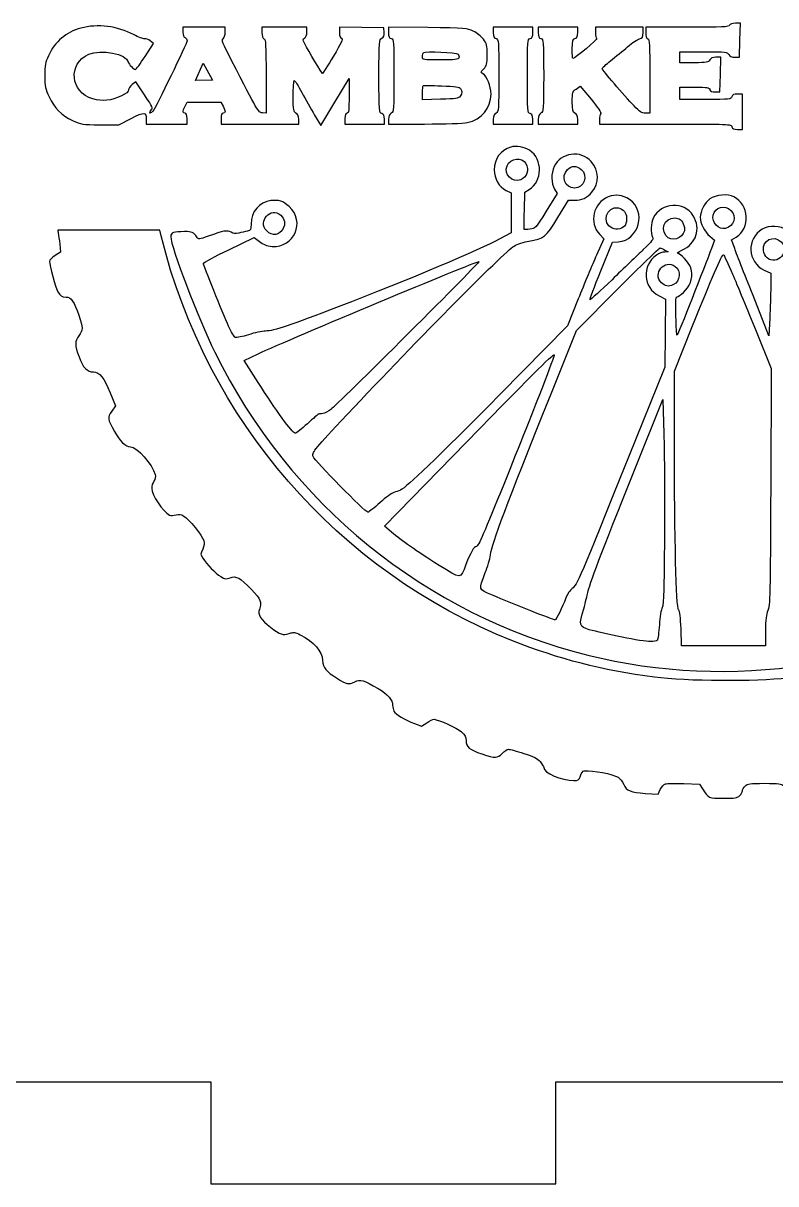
# Model space of a CAD drawing. Extents: x 12 to 317, y 11 to 186.
# Drawn here: x 148 to 170.15, y 100.27 to 134.41 of the extents above; entities that cross this region are included whole.
import ezdxf

# ---------------------------------------------------------------- set-up
doc = ezdxf.new("R2010")
doc.units = 0
doc.layers.get('0').update_dxf_attribs({"linetype": 'CONTINUOUS'})

msp = doc.modelspace()

# ---------------------------------------------------------------- linework, layer by layer
at = {"color": 0}
for p, q in [((153.321241, 134.288727), (152.700136, 134.288727)), ((152.700136, 134.288727), (152.700136, 134.148478)), ((153.942345, 134.288727), (153.321241, 134.288727)), ((153.942345, 134.144471), (153.942345, 134.288727)), ((155.685443, 134.288727), (155.024268, 134.288727)), ((155.024268, 134.288727), (155.024268, 134.132449)), ((156.346618, 134.288727), (155.685443, 134.288727)), ((156.346618, 134.148478), (156.346618, 134.288727)), ((157.961488, 134.280713), (157.308327, 134.288727)), ((157.308327, 134.288727), (157.308327, 134.132449)), ((158.610642, 134.268692), (157.961488, 134.280713)), ((158.622664, 134.140463), (158.610642, 134.268692)), ((159.904942, 134.280713), (158.750891, 134.296741)), ((158.750891, 134.296741), (158.750891, 134.136457)), ((162.417408, 134.288727), (161.836375, 134.288727)), ((161.836375, 134.288727), (161.836375, 134.132449)), ((162.998441, 134.288727), (162.417408, 134.288727)), ((162.998441, 134.132449), (162.998441, 134.288727)), ((163.739758, 134.288727), (163.158725, 134.288727)), ((163.158725, 134.288727), (163.158725, 134.132449)), ((164.320791, 134.288727), (163.739758, 134.288727)), ((164.320791, 134.132449), (164.320791, 134.288727)), ((165.542963, 134.288727), (164.841717, 134.288727)), ((164.841717, 134.288727), (164.841717, 134.132449)), ((166.24421, 134.288727), (165.542963, 134.288727)), ((166.24421, 134.132449), (166.24421, 134.288727)), ((167.546524, 134.288727), (166.324352, 134.288727)), ((166.324352, 134.288727), (166.324352, 134.132449)), ((169.109302, 134.408941), (168.965046, 134.408941)), ((169.097281, 133.908051), (169.109302, 134.408941)), ((151.834598, 133.815886), (151.73442, 133.892022)), ((169.085259, 133.40716), (169.097281, 133.908051)), ((151.582149, 133.431203), (151.834598, 133.815886)), ((167.326133, 133.40716), (167.326133, 133.567445)), ((167.326133, 133.567445), (168.027379, 133.567445)), ((153.071897, 132.724995), (153.289236, 133.236379)), ((153.289236, 133.236379), (153.570497, 132.737779)), ((167.326133, 133.246876), (167.326133, 133.40716)), ((167.746881, 133.246876), (167.326133, 133.246876)), ((168.532276, 133.40716), (168.392027, 133.40716)), ((168.520255, 132.898256), (168.532276, 133.40716)), ((168.949018, 133.40716), (169.085259, 133.40716)), ((155.144481, 132.846163), (155.144481, 131.760233)), ((166.444566, 132.846163), (166.444566, 131.76424)), ((168.508234, 132.393359), (168.520255, 132.898256)), ((151.309665, 132.685878), (151.20548, 132.601728)), ((151.566121, 132.301194), (151.309665, 132.685878)), ((153.570497, 132.737779), (153.071897, 132.724995)), ((157.172085, 132.088817), (157.588826, 132.786056)), ((157.588826, 132.786056), (157.588826, 132.277152)), ((164.272706, 132.473501), (164.388912, 132.55765)), ((164.388912, 132.55765), (164.713489, 132.172967)), ((167.326133, 132.345273), (167.326133, 132.525594)), ((167.326133, 132.525594), (167.762909, 132.525594)), ((159.752672, 132.156938), (159.752672, 132.357294)), ((160.277605, 132.172967), (159.752672, 132.156938)), ((167.326133, 132.164953), (167.326133, 132.345273)), ((168.083479, 132.164953), (167.326133, 132.164953)), ((168.371992, 132.389351), (168.508234, 132.393359)), ((169.169409, 132.325237), (169.025152, 132.325237)), ((169.169409, 131.804312), (169.169409, 132.325237)), ((152.760243, 131.964596), (152.824357, 132.08481)), ((152.824357, 132.08481), (153.321241, 132.08481)), ((153.321241, 132.08481), (153.818124, 132.08481)), ((153.818124, 132.08481), (153.882238, 131.964596)), ((156.755344, 131.395585), (157.172085, 132.088817)), ((169.169409, 131.283385), (169.169409, 131.804312)), ((150.808775, 131.423634), (151.173423, 131.607962)), ((151.618213, 131.575906), (151.618213, 131.443671)), ((151.618213, 131.443671), (152.219282, 131.443671)), ((152.219282, 131.443671), (152.82035, 131.443671)), ((152.82035, 131.443671), (152.82035, 131.603955)), ((153.822131, 131.603955), (153.822131, 131.443671)), ((153.822131, 131.443671), (154.964161, 131.443671)), ((154.964161, 131.443671), (156.106191, 131.443671)), ((155.144481, 131.760233), (155.036289, 131.772254)), ((156.106191, 131.443671), (156.106191, 131.58392)), ((156.571017, 131.708141), (156.755344, 131.395585)), ((157.468612, 131.603955), (157.468612, 131.443671)), ((157.468612, 131.443671), (158.049645, 131.443671)), ((158.049645, 131.443671), (158.630678, 131.443671)), ((158.630678, 131.443671), (158.630678, 131.587927)), ((158.750891, 131.58392), (158.750891, 131.443671)), ((158.750891, 131.443671), (159.812779, 131.443671)), ((161.836375, 131.58392), (161.836375, 131.443671)), ((161.836375, 131.443671), (162.417408, 131.443671)), ((162.417408, 131.443671), (162.998441, 131.443671)), ((162.998441, 131.443671), (162.998441, 131.587927)), ((163.158725, 131.58392), (163.158725, 131.443671)), ((163.158725, 131.443671), (163.739758, 131.443671)), ((163.739758, 131.443671), (164.320791, 131.443671)), ((164.320791, 131.443671), (164.320791, 131.58392)), ((164.96193, 131.575906), (164.96193, 131.443671)), ((164.96193, 131.443671), (166.901378, 131.443671)), ((166.444566, 131.76424), (166.312331, 131.76424)), ((150.263806, 131.423634), (150.808775, 131.423634)), ((169.025152, 131.283385), (169.169409, 131.283385)), ((162.217052, 129.492202), (162.357301, 129.424081)), ((162.357301, 129.424081), (162.357301, 128.835034)), ((162.749999, 128.895141), (162.76202, 129.436102)), ((162.76202, 129.436102), (162.890249, 129.516245)), ((163.719723, 129.400038), (163.395146, 128.883119)), ((163.63958, 129.528266), (163.719723, 129.400038)), ((163.735751, 128.690778), (164.048307, 129.199682)), ((164.048307, 129.199682), (164.228627, 129.199682)), ((162.357301, 128.835034), (162.357301, 128.24198)), ((150.512248, 128.318115), (149.013584, 128.318115)), ((149.013584, 128.318115), (149.029613, 128.229958)), ((152.014919, 128.318115), (150.512248, 128.318115)), ((152.058997, 128.149816), (152.014919, 128.318115)), ((154.050537, 127.745096), (154.799869, 128.109745)), ((154.799869, 128.109745), (154.952139, 127.985524)), ((162.357301, 128.24198), (162.02471, 128.061659)), ((165.086152, 128.065667), (164.869767, 127.580805)), ((164.969945, 128.189887), (165.086152, 128.065667)), ((168.211707, 128.141801), (168.343942, 128.029602)), ((168.343942, 128.029602), (168.255785, 127.78116)), ((168.852847, 128.033609), (168.989088, 128.117759)), ((168.932989, 127.80921), (168.852847, 128.033609)), ((149.069684, 127.909389), (149.093726, 127.676975)), ((164.997995, 127.119985), (165.342608, 127.965488)), ((165.342608, 127.965488), (165.514913, 127.97751)), ((166.885349, 127.737082), (166.985527, 127.680983)), ((149.093726, 127.676975), (148.933442, 127.576797)), ((166.985527, 127.680983), (166.881343, 127.676975)), ((169.810549, 127.148035), (170.006898, 127.055872)), ((170.006898, 127.055872), (170.002891, 126.655159)), ((164.28072, 125.37288), (165.490871, 126.583031)), ((166.71705, 126.386682), (166.905385, 126.294518)), ((169.950798, 125.216603), (169.481964, 126.398703)), ((164.336819, 126.298526), (164.020257, 125.505115)), ((166.905385, 126.294518), (166.893364, 125.292737)), ((169.97484, 125.733521), (169.950798, 125.216603)), ((164.020257, 125.505115), (162.036732, 123.497547)), ((163.535395, 123.509569), (164.28072, 125.37288)), ((167.165848, 124.17475), (167.682767, 125.45703)), ((169.570121, 125.352844), (170.014912, 124.250886)), ((166.893364, 125.292737), (166.881343, 124.294964)), ((154.503341, 124.491313), (154.912068, 124.683655)), ((154.912068, 123.842159), (154.503341, 124.491313)), ((166.881343, 124.294964), (165.819455, 121.646257)), ((167.169855, 122.131118), (167.165848, 124.17475)), ((170.014912, 124.250886), (170.002891, 120.76469)), ((150.552319, 123.537618), (150.708597, 123.148928)), ((165.971725, 121.20948), (166.825242, 123.341269)), ((166.825242, 123.341269), (166.8573, 122.331475)), ((150.708597, 123.148928), (150.600405, 122.99265)), ((158.630678, 119.614646), (161.034951, 122.075019)), ((158.843055, 119.434325), (158.630678, 119.614646)), ((167.374219, 116.096392), (167.362197, 116.589268)), ((169.85062, 116.537176), (169.85062, 116.096392)), ((168.612419, 116.096392), (167.374219, 116.096392)), ((169.85062, 116.096392), (168.612419, 116.096392)), ((159.516251, 113.808326), (159.724622, 113.728183)), ((159.724622, 113.728183), (159.876892, 113.832368)), ((167.446347, 112.041185), (167.903159, 112.029163)), ((167.903159, 112.029163), (167.991315, 111.888914)), ((166.316338, 111.752672), (166.684993, 111.728629)), ((166.684993, 111.728629), (166.753114, 111.868878))]:
    msp.add_line(p, q, dxfattribs=at)
at = {"color": 7}
for p, q in [((137.173627, 103.268968), (153.523505, 103.268968)), ((153.523505, 103.268968), (153.523505, 100.26899)), ((163.673431, 100.26899), (163.673431, 103.268968)), ((163.673431, 103.268968), (173.523357, 103.268968)), ((153.523505, 100.26899), (163.673431, 100.26899))]:
    msp.add_line(p, q, dxfattribs=at)
at = {"color": 0}
for points in [[(149.694795, 134.264684), (149.258019, 134.148478), (148.933442, 133.871987), (148.7411, 133.451239)], [(151.245551, 134.072343), (150.772711, 134.324791), (150.187671, 134.396919), (149.694795, 134.264684)], [(161.247328, 134.172521), (161.063001, 134.264684), (161.018922, 134.268692), (159.904942, 134.280713)], [(161.547862, 133.9361), (161.487756, 134.016243), (161.351514, 134.124435), (161.247328, 134.172521)], [(168.79274, 134.348834), (168.772704, 134.296741), (168.596391, 134.288727), (167.546524, 134.288727)], [(168.965046, 134.408941), (168.868875, 134.408941), (168.808768, 134.388905), (168.79274, 134.348834)], [(151.570128, 133.952129), (151.530057, 133.944115), (151.385801, 133.996207), (151.245551, 134.072343)], [(151.73442, 133.892022), (151.682328, 133.9361), (151.606192, 133.960143), (151.570128, 133.952129)], [(152.82035, 133.892022), (152.82035, 133.823901), (151.894705, 131.916511), (151.814563, 131.82034)], [(152.700136, 134.148478), (152.700136, 134.060321), (152.724179, 133.996207), (152.760243, 133.984186)], [(152.760243, 133.984186), (152.792301, 133.968158), (152.82035, 133.928086), (152.82035, 133.892022)], [(154.122665, 133.327018), (153.866209, 133.823901), (153.830145, 133.916065), (153.882238, 133.952129)], [(153.882238, 133.952129), (153.918302, 133.976172), (153.942345, 134.060321), (153.942345, 134.144471)], [(155.024268, 134.132449), (155.024268, 134.032271), (155.044303, 133.968158), (155.084374, 133.952129)], [(155.084374, 133.952129), (155.136467, 133.932094), (155.144481, 133.771808), (155.144481, 132.846163)], [(156.286511, 133.803865), (156.222397, 133.928086), (156.222397, 133.944115), (156.282504, 133.976172)], [(156.282504, 133.976172), (156.322575, 134.000214), (156.346618, 134.064329), (156.346618, 134.148478)], [(157.372441, 133.960143), (157.41652, 133.952129), (157.36042, 133.823901), (157.128007, 133.439217)], [(157.308327, 134.132449), (157.308327, 134.02025), (157.328363, 133.968158), (157.372441, 133.960143)], [(158.470392, 132.850171), (158.470392, 133.896029), (158.4744, 133.928086), (158.554542, 133.968158)], [(158.554542, 133.968158), (158.614649, 134.004222), (158.630678, 134.044292), (158.622664, 134.140463)], [(158.750891, 134.136457), (158.750891, 134.012236), (158.76692, 133.972164), (158.831033, 133.956136)], [(158.831033, 133.956136), (158.907169, 133.9361), (158.911176, 133.900036), (158.911176, 132.870206)], [(161.656055, 133.483296), (161.656055, 133.759787), (161.644033, 133.807872), (161.547862, 133.9361)], [(161.836375, 134.132449), (161.836375, 134.012236), (161.852404, 133.972164), (161.916518, 133.956136)], [(161.916518, 133.956136), (161.992653, 133.9361), (161.99666, 133.900036), (161.99666, 132.870206)], [(162.838156, 132.854177), (162.838156, 133.900036), (162.842163, 133.9361), (162.918298, 133.956136)], [(162.918298, 133.956136), (162.982412, 133.972164), (162.998441, 134.012236), (162.998441, 134.132449)], [(163.158725, 134.132449), (163.158725, 134.012236), (163.174754, 133.972164), (163.238868, 133.956136)], [(163.238868, 133.956136), (163.315003, 133.9361), (163.319011, 133.900036), (163.319011, 132.870206)], [(164.160506, 133.651595), (164.160506, 133.900036), (164.16852, 133.9361), (164.240648, 133.956136)], [(164.885796, 133.960143), (164.92186, 133.948121), (164.232634, 133.367089), (164.180542, 133.367089)], [(164.240648, 133.956136), (164.304763, 133.972164), (164.320791, 134.012236), (164.320791, 134.132449)], [(164.841717, 134.132449), (164.841717, 134.044292), (164.861753, 133.968158), (164.885796, 133.960143)], [(165.791405, 133.715709), (165.927647, 133.831915), (166.083925, 133.9361), (166.140024, 133.952129)], [(166.140024, 133.952129), (166.228181, 133.972164), (166.24421, 134.000214), (166.24421, 134.132449)], [(166.324352, 134.132449), (166.324352, 134.032271), (166.344388, 133.968158), (166.384459, 133.952129)], [(166.384459, 133.952129), (166.436552, 133.932094), (166.444566, 133.771808), (166.444566, 132.846163)], [(150.047422, 132.180981), (149.378233, 132.373322), (149.302097, 133.218825), (149.927208, 133.495317)], [(149.927208, 133.495317), (150.287849, 133.655602), (151.045195, 133.507338), (151.089273, 133.270918)], [(156.807437, 132.926305), (156.791408, 132.926305), (156.398711, 133.583474), (156.286511, 133.803865)], [(159.752672, 133.419181), (159.752672, 133.471274), (159.764693, 133.527374), (159.784729, 133.543402)], [(159.784729, 133.543402), (159.832814, 133.595495), (160.742431, 133.555424), (160.798531, 133.499324)], [(160.798531, 133.499324), (160.822574, 133.475282), (160.834595, 133.423189), (160.822574, 133.391132)], [(164.180542, 133.367089), (164.16852, 133.367089), (164.160506, 133.495317), (164.160506, 133.651595)], [(165.290515, 133.306982), (165.430764, 133.419181), (165.655163, 133.599502), (165.791405, 133.715709)], [(168.027379, 133.567445), (168.684548, 133.567445), (168.728626, 133.563438), (168.768697, 133.487303)], [(168.768697, 133.487303), (168.796746, 133.431203), (168.852847, 133.40716), (168.949018, 133.40716)], [(148.7411, 133.451239), (148.648936, 133.262904), (148.632908, 133.17074), (148.632908, 132.866198)], [(151.089273, 133.270918), (151.105302, 133.19879), (151.245551, 133.050526), (151.301651, 133.046519)], [(151.301651, 133.046519), (151.317679, 133.046519), (151.4419, 133.218825), (151.582149, 133.431203)], [(155.036289, 131.772254), (154.916075, 131.784275), (154.908061, 131.800304), (154.122665, 133.327018)], [(157.128007, 133.439217), (156.959708, 133.154711), (156.819459, 132.926305), (156.807437, 132.926305)], [(160.273597, 133.327018), (159.752672, 133.327018), (159.752672, 133.327018), (159.752672, 133.419181)], [(160.822574, 133.391132), (160.802538, 133.339039), (160.710374, 133.327018), (160.273597, 133.327018)], [(161.555877, 133.066555), (161.644033, 133.162726), (161.656055, 133.206804), (161.656055, 133.483296)], [(165.042073, 133.074569), (165.042073, 133.090598), (165.154272, 133.19879), (165.290515, 133.306982)], [(168.207699, 133.327018), (168.167629, 133.25489), (168.12355, 133.246876), (167.746881, 133.246876)], [(168.392027, 133.40716), (168.291849, 133.40716), (168.239757, 133.383117), (168.207699, 133.327018)], [(148.632908, 132.866198), (148.632908, 132.545629), (148.648936, 132.477508), (148.757128, 132.241087)], [(158.550535, 131.752219), (158.4744, 131.772254), (158.470392, 131.808318), (158.470392, 132.850171)], [(158.911176, 132.870206), (158.911176, 131.84839), (158.907169, 131.804312), (158.831033, 131.76424)], [(161.527827, 132.922299), (161.459706, 132.958363), (161.463713, 132.970384), (161.555877, 133.066555)], [(161.768254, 132.325237), (161.768254, 132.561658), (161.652048, 132.850171), (161.527827, 132.922299)], [(161.99666, 132.870206), (161.99666, 131.84839), (161.992653, 131.804312), (161.916518, 131.76424)], [(162.918298, 131.752219), (162.842163, 131.772254), (162.838156, 131.808318), (162.838156, 132.854177)], [(163.319011, 132.870206), (163.319011, 131.84839), (163.315003, 131.804312), (163.238868, 131.76424)], [(165.97974, 131.976617), (165.683212, 132.281159), (165.042073, 133.034498), (165.042073, 133.074569)], [(151.20548, 132.601728), (151.145374, 132.55765), (151.097288, 132.485522), (151.097288, 132.445451)], [(155.945905, 132.26513), (155.945905, 132.517579), (155.957927, 132.725949), (155.977963, 132.725949)], [(155.977963, 132.725949), (155.993991, 132.725949), (156.094169, 132.565664), (156.198354, 132.373322)], [(159.752672, 132.357294), (159.752672, 132.465487), (159.760686, 132.561658), (159.7687, 132.569672)], [(159.7687, 132.569672), (159.776715, 132.577686), (160.021149, 132.577686), (160.313669, 132.565664)], [(160.313669, 132.565664), (160.718388, 132.549636), (160.846616, 132.533608), (160.874666, 132.485522)], [(160.874666, 132.485522), (160.926759, 132.401373), (160.922751, 132.353287), (160.858638, 132.261124)], [(164.160506, 132.096831), (164.160506, 132.373322), (164.16852, 132.397365), (164.272706, 132.473501)], [(167.762909, 132.525594), (168.143586, 132.525594), (168.199686, 132.517579), (168.215714, 132.453465)], [(148.757128, 132.241087), (148.917413, 131.908497), (149.117769, 131.708141), (149.450361, 131.547856)], [(150.88491, 132.269138), (150.588383, 132.128889), (150.319906, 132.100838), (150.047422, 132.180981)], [(151.097288, 132.445451), (151.097288, 132.393359), (151.029166, 132.337258), (150.88491, 132.269138)], [(151.754456, 131.840376), (151.822577, 131.912504), (151.814563, 131.932539), (151.566121, 132.301194)], [(156.026048, 131.76424), (155.95392, 131.804312), (155.945905, 131.84839), (155.945905, 132.26513)], [(156.198354, 132.373322), (156.30254, 132.180981), (156.470839, 131.884454), (156.571017, 131.708141)], [(157.588826, 132.277152), (157.588826, 131.84839), (157.580811, 131.76424), (157.528719, 131.76424)], [(160.858638, 132.261124), (160.806545, 132.193002), (160.742431, 132.184988), (160.277605, 132.172967)], [(161.071015, 131.487749), (161.491763, 131.575906), (161.768254, 131.908497), (161.768254, 132.325237)], [(164.713489, 132.172967), (164.909838, 131.936547), (165.022037, 131.768247), (164.997995, 131.748211)], [(168.860861, 132.245095), (168.840825, 132.168959), (168.804761, 132.164953), (168.083479, 132.164953)], [(168.215714, 132.453465), (168.231742, 132.40538), (168.271814, 132.385344), (168.371992, 132.389351)], [(169.025152, 132.325237), (168.91696, 132.325237), (168.876889, 132.305202), (168.860861, 132.245095)], [(151.173423, 131.607962), (151.566121, 131.808318), (151.618213, 131.804312), (151.618213, 131.575906)], [(151.726406, 131.76424), (151.70637, 131.76424), (151.718392, 131.800304), (151.754456, 131.840376)], [(151.814563, 131.82034), (151.79052, 131.788283), (151.750448, 131.76424), (151.726406, 131.76424)], [(152.760243, 131.76424), (152.684108, 131.76424), (152.684108, 131.816333), (152.760243, 131.964596)], [(153.882238, 131.964596), (153.958373, 131.816333), (153.958373, 131.76424), (153.882238, 131.76424)], [(164.240648, 131.76424), (164.172528, 131.800304), (164.160506, 131.84839), (164.160506, 132.096831)], [(166.312331, 131.76424), (166.208146, 131.76424), (166.144032, 131.804312), (165.97974, 131.976617)], [(149.450361, 131.547856), (149.706816, 131.427642), (149.730859, 131.423634), (150.263806, 131.423634)], [(152.82035, 131.603955), (152.82035, 131.720162), (152.804322, 131.76424), (152.760243, 131.76424)], [(153.882238, 131.76424), (153.83816, 131.76424), (153.822131, 131.720162), (153.822131, 131.603955)], [(156.106191, 131.58392), (156.106191, 131.680091), (156.082148, 131.732183), (156.026048, 131.76424)], [(157.528719, 131.76424), (157.48464, 131.76424), (157.468612, 131.720162), (157.468612, 131.603955)], [(158.630678, 131.587927), (158.630678, 131.696119), (158.610642, 131.73619), (158.550535, 131.752219)], [(158.831033, 131.76424), (158.774934, 131.732183), (158.750891, 131.680091), (158.750891, 131.58392)], [(159.812779, 131.443671), (160.413847, 131.443671), (160.958815, 131.463706), (161.071015, 131.487749)], [(161.916518, 131.76424), (161.860418, 131.732183), (161.836375, 131.680091), (161.836375, 131.58392)], [(162.998441, 131.587927), (162.998441, 131.696119), (162.978405, 131.73619), (162.918298, 131.752219)], [(163.238868, 131.76424), (163.182768, 131.732183), (163.158725, 131.680091), (163.158725, 131.58392)], [(164.320791, 131.58392), (164.320791, 131.680091), (164.296749, 131.732183), (164.240648, 131.76424)], [(164.997995, 131.748211), (164.977959, 131.724169), (164.96193, 131.648034), (164.96193, 131.575906)], [(166.901378, 131.443671), (168.804761, 131.443671), (168.840825, 131.443671), (168.860861, 131.363528)], [(168.860861, 131.363528), (168.876889, 131.303421), (168.91696, 131.283385), (169.025152, 131.283385)], [(162.353294, 130.766467), (162.044746, 130.666288), (161.864425, 130.421854), (161.864425, 130.097278)], [(162.906277, 130.670296), (162.758014, 130.770474), (162.505565, 130.814552), (162.353294, 130.766467)], [(162.241095, 130.213484), (162.333259, 130.437882), (162.6939, 130.477954), (162.798084, 130.281605)], [(162.890249, 129.516245), (163.290961, 129.760679), (163.298975, 130.401818), (162.906277, 130.670296)], [(164.717497, 130.341711), (164.412955, 130.686324), (163.823908, 130.606182), (163.623552, 130.189441)], [(161.864425, 130.097278), (161.864425, 129.836814), (162.004674, 129.59238), (162.217052, 129.492202)], [(162.641807, 129.804757), (162.397373, 129.700572), (162.136909, 129.965042), (162.241095, 130.213484)], [(162.798084, 130.281605), (162.898263, 130.097278), (162.826135, 129.876886), (162.641807, 129.804757)], [(163.623552, 130.189441), (163.535395, 129.997099), (163.539403, 129.692558), (163.63958, 129.528266)], [(164.22462, 129.560323), (163.948129, 129.560323), (163.815894, 129.900928), (164.020257, 130.101284)], [(164.020257, 130.101284), (164.140471, 130.225505), (164.284727, 130.229513), (164.424976, 130.109299)], [(164.424976, 130.109299), (164.637354, 129.924971), (164.505119, 129.560323), (164.22462, 129.560323)], [(164.737532, 129.440109), (164.96193, 129.708586), (164.953916, 130.069227), (164.717497, 130.341711)], [(164.228627, 129.199682), (164.441005, 129.199682), (164.593275, 129.27181), (164.737532, 129.440109)], [(168.920968, 129.303867), (168.740647, 129.396031), (168.384013, 129.363974), (168.211707, 129.239753)], [(155.28473, 129.191668), (154.952139, 129.151596), (154.703698, 128.859077), (154.703698, 128.502442)], [(155.825692, 129.015355), (155.641365, 129.179646), (155.529165, 129.21571), (155.28473, 129.191668)], [(165.222394, 129.29986), (164.777603, 129.131561), (164.641361, 128.538506), (164.969945, 128.189887)], [(165.843498, 129.223724), (165.635127, 129.359967), (165.442785, 129.38401), (165.222394, 129.29986)], [(165.514913, 127.97751), (166.128003, 128.021588), (166.356409, 128.887126), (165.843498, 129.223724)], [(167.722838, 128.74287), (167.454361, 129.183654), (166.785172, 129.143582), (166.544744, 128.674749)], [(168.211707, 129.239753), (168.063443, 129.135568), (167.927201, 128.879112), (167.927201, 128.698792)], [(168.307878, 128.762906), (168.359971, 128.999326), (168.65249, 129.079468), (168.828804, 128.899147)], [(168.989088, 128.117759), (169.40583, 128.374215), (169.365758, 129.075461), (168.920968, 129.303867)], [(155.164517, 128.298079), (154.884019, 128.574571), (155.288738, 129.027376), (155.57725, 128.758898)], [(155.320794, 127.845275), (155.973956, 127.793182), (156.314561, 128.574571), (155.825692, 129.015355)], [(155.57725, 128.758898), (155.697464, 128.646699), (155.721507, 128.510457), (155.649379, 128.366201)], [(162.745992, 128.342158), (162.741985, 128.346165), (162.741985, 128.594607), (162.749999, 128.895141)], [(163.395146, 128.883119), (163.078583, 128.374215), (163.074576, 128.366201), (162.914292, 128.350172)], [(165.334593, 128.378222), (165.002002, 128.518471), (165.166294, 129.047411), (165.522928, 128.975283)], [(165.522928, 128.975283), (165.579028, 128.963262), (165.655163, 128.919184), (165.695234, 128.871098)], [(165.695234, 128.871098), (165.771369, 128.782941), (165.783391, 128.594607), (165.723284, 128.4784)], [(166.921413, 128.153823), (166.705029, 128.4223), (166.977513, 128.778934), (167.306097, 128.654714)], [(167.390247, 127.733075), (167.815002, 127.925417), (167.955251, 128.358186), (167.722838, 128.74287)], [(168.668519, 128.374215), (168.468163, 128.326129), (168.259792, 128.546521), (168.307878, 128.762906)], [(168.828804, 128.899147), (169.013131, 128.718827), (168.924975, 128.438329), (168.668519, 128.374215)], [(154.703698, 128.502442), (154.703698, 128.334143), (154.695683, 128.318115), (154.595506, 128.294073)], [(162.886241, 128.001552), (163.323018, 128.069673), (163.383125, 128.117759), (163.735751, 128.690778)], [(165.723284, 128.4784), (165.663177, 128.366201), (165.478849, 128.318115), (165.334593, 128.378222)], [(166.544744, 128.674749), (166.476623, 128.546521), (166.464601, 128.229958), (166.524708, 128.117759)], [(167.306097, 128.654714), (167.398261, 128.618649), (167.490425, 128.414286), (167.462375, 128.302087)], [(167.927201, 128.698792), (167.927201, 128.522478), (168.055429, 128.27003), (168.211707, 128.141801)], [(170.487753, 128.318115), (170.295411, 128.458364), (169.962819, 128.470386), (169.754449, 128.350172)], [(149.029613, 128.229958), (149.041634, 128.177865), (149.057662, 128.033609), (149.069684, 127.909389)], [(162.397373, 116.244656), (157.272263, 118.268253), (153.381348, 122.748215), (152.058997, 128.149816)], [(152.748222, 128.278044), (152.423645, 128.278044), (152.339495, 128.245987), (152.339495, 128.133787)], [(152.339495, 128.133787), (152.339495, 127.833253), (153.132906, 125.753557), (153.637803, 124.727733)], [(153.11287, 128.109745), (153.000671, 128.266022), (152.972621, 128.278044), (152.748222, 128.278044)], [(153.441455, 128.141801), (153.180991, 128.049638), (153.156948, 128.04563), (153.11287, 128.109745)], [(154.114651, 128.258008), (154.010465, 128.326129), (153.890252, 128.306094), (153.441455, 128.141801)], [(154.343057, 128.233966), (154.242879, 128.209923), (154.182772, 128.21393), (154.114651, 128.258008)], [(154.595506, 128.294073), (154.531392, 128.282051), (154.419192, 128.254001), (154.343057, 128.233966)], [(155.649379, 128.366201), (155.5492, 128.169851), (155.324802, 128.137795), (155.164517, 128.298079)], [(162.02471, 128.061659), (161.443677, 127.745096), (159.392031, 126.879558), (157.264249, 126.062105)], [(162.914292, 128.350172), (162.826135, 128.342158), (162.749999, 128.338151), (162.745992, 128.342158)], [(166.524708, 128.117759), (166.556766, 128.057652), (166.512687, 127.997545), (166.252224, 127.749104)], [(167.462375, 128.302087), (167.402268, 128.061659), (167.069677, 127.973502), (166.921413, 128.153823)], [(169.754449, 128.350172), (169.281609, 128.073681), (169.313665, 127.380449), (169.810549, 127.148035)], [(169.786506, 127.725061), (169.73842, 128.021588), (170.095054, 128.193894), (170.311439, 127.97751)], [(153.301205, 127.348391), (153.301205, 127.368427), (153.637803, 127.548748), (154.050537, 127.745096)], [(154.952139, 127.985524), (155.068346, 127.89336), (155.156503, 127.861303), (155.320794, 127.845275)], [(157.352405, 122.708144), (159.347952, 124.839933), (162.180988, 127.705026), (162.445458, 127.853289)], [(162.445458, 127.853289), (162.545636, 127.913395), (162.745992, 127.97751), (162.886241, 128.001552)], [(166.252224, 127.749104), (166.083925, 127.584812), (165.667185, 127.188107), (165.330586, 126.86353)], [(165.490871, 126.583031), (166.160061, 127.25222), (166.721057, 127.797189), (166.7451, 127.797189)], [(166.7451, 127.797189), (166.765135, 127.793182), (166.82925, 127.769139), (166.885349, 127.737082)], [(167.254005, 127.640911), (167.217941, 127.640911), (167.278048, 127.684989), (167.390247, 127.733075)], [(168.255785, 127.78116), (168.063443, 127.25222), (167.266026, 125.232631), (167.24599, 125.232631)], [(169.481964, 126.398703), (169.221502, 127.047857), (168.977067, 127.680983), (168.932989, 127.80921)], [(169.894698, 127.508676), (169.846613, 127.54474), (169.798527, 127.644919), (169.786506, 127.725061)], [(170.311439, 127.97751), (170.591937, 127.701018), (170.19924, 127.260235), (169.894698, 127.508676)], [(148.933442, 127.576797), (148.837271, 127.51669), (148.773157, 127.444562), (148.773157, 127.400484)], [(148.773157, 127.400484), (148.773157, 127.292292), (148.953477, 126.627109), (149.013584, 126.510903)], [(154.042523, 125.497101), (153.874224, 125.865756), (153.301205, 127.296299), (153.301205, 127.348391)], [(154.912068, 124.683655), (155.857749, 125.128446), (161.2874, 127.39247), (161.415627, 127.396477)], [(161.415627, 127.396477), (161.43967, 127.396477), (160.502003, 126.442782), (159.331924, 125.280716)], [(164.869767, 127.580805), (164.753561, 127.312327), (164.513133, 126.739309), (164.336819, 126.298526)], [(166.640915, 127.584812), (166.196125, 127.284278), (166.236195, 126.623103), (166.71705, 126.386682)], [(166.785172, 126.775373), (166.512687, 127.04385), (166.877335, 127.47662), (167.193898, 127.256228)], [(166.881343, 127.676975), (166.825242, 127.676975), (166.71705, 127.636904), (166.640915, 127.584812)], [(167.646703, 127.216156), (167.590603, 127.380449), (167.35819, 127.636904), (167.254005, 127.640911)], [(167.682767, 125.45703), (168.275821, 126.927643), (168.564334, 127.596833), (168.608412, 127.596833)], [(168.608412, 127.596833), (168.624441, 127.596833), (168.748661, 127.340377), (168.880896, 127.027822)], [(164.685439, 126.274483), (164.669411, 126.274483), (164.80966, 126.655159), (164.997995, 127.119985)], [(167.193898, 127.256228), (167.370211, 127.132007), (167.342161, 126.811437), (167.141805, 126.719273)], [(167.498439, 126.554981), (167.666738, 126.735301), (167.722838, 126.98775), (167.646703, 127.216156)], [(168.880896, 127.027822), (169.013131, 126.711259), (169.325687, 125.95792), (169.570121, 125.352844)], [(165.330586, 126.86353), (164.993988, 126.538953), (164.705475, 126.274483), (164.685439, 126.274483)], [(167.141805, 126.719273), (166.989535, 126.651152), (166.889357, 126.667181), (166.785172, 126.775373)], [(149.013584, 126.510903), (149.081705, 126.386682), (149.129791, 126.354625), (149.262026, 126.354625)], [(149.262026, 126.354625), (149.402275, 126.354625), (149.502453, 126.210369), (149.634688, 125.821678)], [(167.213933, 125.789621), (167.201912, 126.318561), (167.201912, 126.346611), (167.278048, 126.37466)], [(167.278048, 126.37466), (167.322126, 126.386682), (167.422304, 126.466825), (167.498439, 126.554981)], [(170.002891, 126.655159), (170.002891, 126.434767), (169.990869, 126.022034), (169.97484, 125.733521)], [(157.264249, 126.062105), (155.901827, 125.533165), (155.356858, 125.352844), (155.13246, 125.352844)], [(149.634688, 125.821678), (149.758909, 125.445009), (149.758909, 125.380894), (149.634688, 125.216603)], [(167.24599, 125.232631), (167.233969, 125.232631), (167.221947, 125.485079), (167.213933, 125.789621)], [(154.246886, 125.16451), (154.210822, 125.180539), (154.118658, 125.328802), (154.042523, 125.497101)], [(155.13246, 125.352844), (155.028275, 125.352844), (154.799869, 125.304759), (154.627562, 125.244652)], [(149.634688, 125.216603), (149.50646, 125.048304), (149.510468, 124.944118), (149.638695, 124.591492)], [(154.627562, 125.244652), (154.455256, 125.188553), (154.28295, 125.152488), (154.246886, 125.16451)], [(159.331924, 125.280716), (158.165852, 124.114644), (157.140028, 123.112863), (157.055879, 123.048749)], [(153.637803, 124.727733), (155.829699, 120.267806), (159.844836, 117.014023), (164.621326, 115.8199)], [(161.034951, 122.075019), (163.238868, 124.327022), (163.595502, 124.683655), (163.631566, 124.651598)], [(163.631566, 124.651598), (163.63958, 124.647591), (163.479296, 124.218829), (163.282947, 123.705917)], [(149.638695, 124.591492), (149.754902, 124.278936), (149.879123, 124.150708), (150.063451, 124.150708)], [(150.063451, 124.150708), (150.239764, 124.150708), (150.371999, 123.982408), (150.552319, 123.537618)], [(156.002006, 122.347503), (155.92587, 122.347503), (155.420973, 123.036728), (154.912068, 123.842159)], [(163.282947, 123.705917), (163.082591, 123.188998), (162.577693, 121.922748), (162.160952, 120.884903)], [(162.036732, 123.497547), (160.121327, 121.5581), (159.299867, 120.772704), (159.103518, 120.676533)], [(161.752226, 118.769143), (161.812332, 119.141805), (162.201024, 120.17965), (163.535395, 123.509569)], [(150.600405, 122.99265), (150.472177, 122.808322), (150.476184, 122.76825), (150.680547, 122.399595)], [(156.695238, 122.912507), (156.679209, 122.9085), (156.530946, 122.784279), (156.362647, 122.628001)], [(156.815451, 122.924528), (156.767366, 122.920522), (156.715273, 122.912507), (156.695238, 122.912507)], [(157.055879, 123.048749), (156.971729, 122.984635), (156.863537, 122.928536), (156.815451, 122.924528)], [(156.362647, 122.628001), (156.198354, 122.475731), (156.034062, 122.347503), (156.002006, 122.347503)], [(156.530946, 121.658278), (156.490874, 121.778492), (156.53896, 121.834591), (157.352405, 122.708144)], [(150.680547, 122.399595), (150.832818, 122.123104), (151.017145, 121.946791), (151.153388, 121.946791)], [(166.8573, 122.331475), (166.873328, 121.778492), (166.881343, 120.424084), (166.873328, 119.322126)], [(151.153388, 121.946791), (151.341722, 121.946791), (151.810555, 121.425865), (151.878677, 121.137352)], [(167.290069, 117.154272), (167.217941, 117.238422), (167.169855, 119.185883), (167.169855, 122.131118)], [(158.141809, 120.023372), (158.069681, 120.023372), (156.563003, 121.554092), (156.530946, 121.658278)], [(165.819455, 121.646257), (164.372884, 118.055875), (164.296749, 117.875554), (164.160506, 117.779383)], [(164.617318, 117.663177), (164.653382, 117.871548), (165.010016, 118.805207), (165.971725, 121.20948)], [(151.842613, 120.936996), (151.806549, 120.888911), (151.778499, 120.79274), (151.778499, 120.724618)], [(151.878677, 121.137352), (151.898712, 121.065224), (151.882684, 120.997103), (151.842613, 120.936996)], [(162.160952, 120.884903), (161.583926, 119.454361), (161.387578, 119.005563), (161.339492, 119.013577)], [(151.778499, 120.724618), (151.778499, 120.536284), (152.107083, 120.047415), (152.307439, 119.939223)], [(158.911176, 120.608412), (158.855076, 120.59639), (158.670749, 120.460148), (158.498443, 120.30387)], [(159.103518, 120.676533), (159.051425, 120.65249), (158.967276, 120.620433), (158.911176, 120.608412)], [(170.002891, 120.76469), (169.990869, 117.579027), (169.982855, 117.266472), (169.918741, 117.130229)], [(158.498443, 120.30387), (158.326136, 120.1516), (158.165852, 120.023372), (158.141809, 120.023372)], [(152.307439, 119.939223), (152.34751, 119.919187), (152.419638, 119.923194), (152.495773, 119.947237)], [(152.495773, 119.947237), (152.652051, 120.003336), (152.776272, 119.919187), (153.056771, 119.570567)], [(153.056771, 119.570567), (153.345284, 119.205919), (153.369326, 119.137798), (153.281169, 118.941449)], [(160.237533, 118.460595), (159.56033, 118.889356), (159.131568, 119.185883), (158.843055, 119.434325)], [(166.873328, 119.322126), (166.865314, 117.735305), (166.849285, 117.298529), (166.809214, 117.222394)], [(153.281169, 118.941449), (153.213049, 118.789178), (153.213049, 118.781164), (153.281169, 118.676979)], [(161.339492, 119.013577), (161.271371, 119.025599), (161.167186, 118.845278), (161.030944, 118.484637)], [(153.281169, 118.676979), (153.397376, 118.496659), (153.661846, 118.224174), (153.81011, 118.13201)], [(161.030944, 118.484637), (160.870659, 118.043853), (160.898709, 118.047861), (160.237533, 118.460595)], [(161.599955, 118.248217), (161.664069, 118.408502), (161.73219, 118.640915), (161.752226, 118.769143)], [(153.81011, 118.13201), (153.934331, 118.055875), (153.966387, 118.051868), (154.086601, 118.095946)], [(154.086601, 118.095946), (154.266921, 118.16006), (154.371106, 118.10396), (154.715719, 117.747327)], [(161.808326, 117.587041), (161.383571, 117.771369), (161.395592, 117.727291), (161.599955, 118.248217)], [(154.715719, 117.747327), (154.992211, 117.458814), (155.024268, 117.374664), (154.948132, 117.166294)], [(163.663623, 116.857745), (163.595502, 116.857745), (162.425422, 117.314557), (161.808326, 117.587041)], [(163.964157, 117.478849), (163.880007, 117.254451), (163.687666, 116.857745), (163.663623, 116.857745)], [(164.160506, 117.779383), (164.088378, 117.727291), (164.012243, 117.611084), (163.964157, 117.478849)], [(164.497105, 117.18633), (164.549197, 117.36665), (164.605297, 117.583035), (164.617318, 117.663177)], [(164.621326, 115.8199), (168.808768, 114.774042), (173.420966, 115.467274), (177.143582, 117.707255)], [(154.948132, 117.166294), (154.892033, 117.022037), (154.996217, 116.857745), (155.276716, 116.641361)], [(164.661396, 116.569233), (164.36487, 116.65739), (164.352848, 116.705475), (164.497105, 117.18633)], [(166.809214, 117.222394), (166.777157, 117.166294), (166.741093, 116.937888), (166.725065, 116.713489)], [(167.362197, 116.589268), (167.350176, 116.937888), (167.33014, 117.106187), (167.290069, 117.154272)], [(169.918741, 117.130229), (169.866648, 117.018031), (169.85062, 116.869767), (169.85062, 116.537176)], [(155.276716, 116.641361), (155.565229, 116.420969), (155.637357, 116.392919), (155.825692, 116.457033)], [(155.825692, 116.457033), (155.957927, 116.501112), (155.993991, 116.497104), (156.150269, 116.416962)], [(166.45258, 116.216606), (166.252224, 116.216606), (165.04608, 116.453026), (164.661396, 116.569233)], [(166.725065, 116.713489), (166.709036, 116.48909), (166.680986, 116.284727), (166.668965, 116.260684)], [(156.150269, 116.416962), (156.563003, 116.204584), (156.791408, 115.948129), (156.811444, 115.663623)], [(166.584815, 115.170747), (165.018031, 115.379117), (163.787844, 115.69568), (162.397373, 116.244656)], [(166.668965, 116.260684), (166.652937, 116.236642), (166.556766, 116.216606), (166.45258, 116.216606)], [(156.811444, 115.663623), (156.827473, 115.447238), (156.907615, 115.347061), (157.244213, 115.130676)], [(157.244213, 115.130676), (157.508683, 114.958369), (157.576805, 114.946348), (157.757125, 115.038512)], [(157.757125, 115.038512), (157.913403, 115.118655), (158.029609, 115.086597), (158.44635, 114.838156)], [(170.491759, 115.146704), (169.578135, 115.034505), (167.502446, 115.046526), (166.584815, 115.170747)], [(158.44635, 114.838156), (158.730856, 114.669857), (158.871105, 114.505565), (158.871105, 114.341272)], [(158.871105, 114.341272), (158.871105, 114.28918), (158.89114, 114.213045), (158.911176, 114.172973)], [(158.911176, 114.172973), (158.959262, 114.08081), (159.235753, 113.912511), (159.516251, 113.808326)], [(159.876892, 113.832368), (159.961042, 113.888468), (160.06122, 113.932546), (160.093277, 113.932546)], [(160.093277, 113.932546), (160.217498, 113.932546), (160.766474, 113.680097), (160.898709, 113.559884)], [(160.898709, 113.559884), (161.002894, 113.471727), (161.034951, 113.411621), (161.034951, 113.307435)], [(161.034951, 113.307435), (161.034951, 113.1191), (161.131122, 113.038958), (161.499777, 112.914737)], [(162.096839, 112.930766), (162.160952, 112.994879), (162.245102, 113.05098), (162.285173, 113.05098)], [(162.285173, 113.05098), (162.325245, 113.05098), (162.5256, 112.994879), (162.733971, 112.930766)], [(161.499777, 112.914737), (161.900489, 112.782502), (161.956589, 112.782502), (162.096839, 112.930766)], [(162.733971, 112.930766), (163.022484, 112.838602), (163.13869, 112.778495), (163.214826, 112.686331)], [(163.214826, 112.686331), (163.270925, 112.61821), (163.319011, 112.542075), (163.319011, 112.514025)], [(163.319011, 112.514025), (163.319011, 112.357747), (163.843943, 112.129341), (164.208592, 112.129341)], [(164.400934, 112.269591), (164.428984, 112.349733), (164.477069, 112.413847), (164.513133, 112.413847)], [(164.513133, 112.413847), (164.777603, 112.43789), (165.358636, 112.32569), (165.510907, 112.225512)], [(164.208592, 112.129341), (164.340827, 112.129341), (164.360862, 112.141362), (164.400934, 112.269591)], [(165.510907, 112.225512), (165.562999, 112.193455), (165.635127, 112.101292), (165.675198, 112.017142)], [(165.675198, 112.017142), (165.763355, 111.8248), (165.86754, 111.784729), (166.316338, 111.752672)], [(166.753114, 111.868878), (166.789178, 111.94902), (166.8573, 112.021149), (166.905385, 112.03317)], [(166.905385, 112.03317), (166.949463, 112.045191), (167.193898, 112.045191), (167.446347, 112.041185)], [(169.249552, 111.969057), (169.32168, 112.041185), (169.381787, 112.049199), (169.82257, 112.049199)], [(169.82257, 112.049199), (170.251332, 112.049199), (170.327467, 112.041185), (170.383567, 111.977071)], [(167.991315, 111.888914), (168.171635, 111.608416), (168.171635, 111.608416), (168.608412, 111.608416)], [(168.608412, 111.608416), (168.957032, 111.608416), (169.021146, 111.620437), (169.089267, 111.688558)], [(169.089267, 111.688558), (169.133345, 111.732636), (169.169409, 111.79675), (169.169409, 111.828807)], [(169.169409, 111.828807), (169.169409, 111.860864), (169.205473, 111.924978), (169.249552, 111.969057)]]:
    msp.add_open_spline(points, degree=3, dxfattribs=at)

doc.saveas('drawing.dxf')
